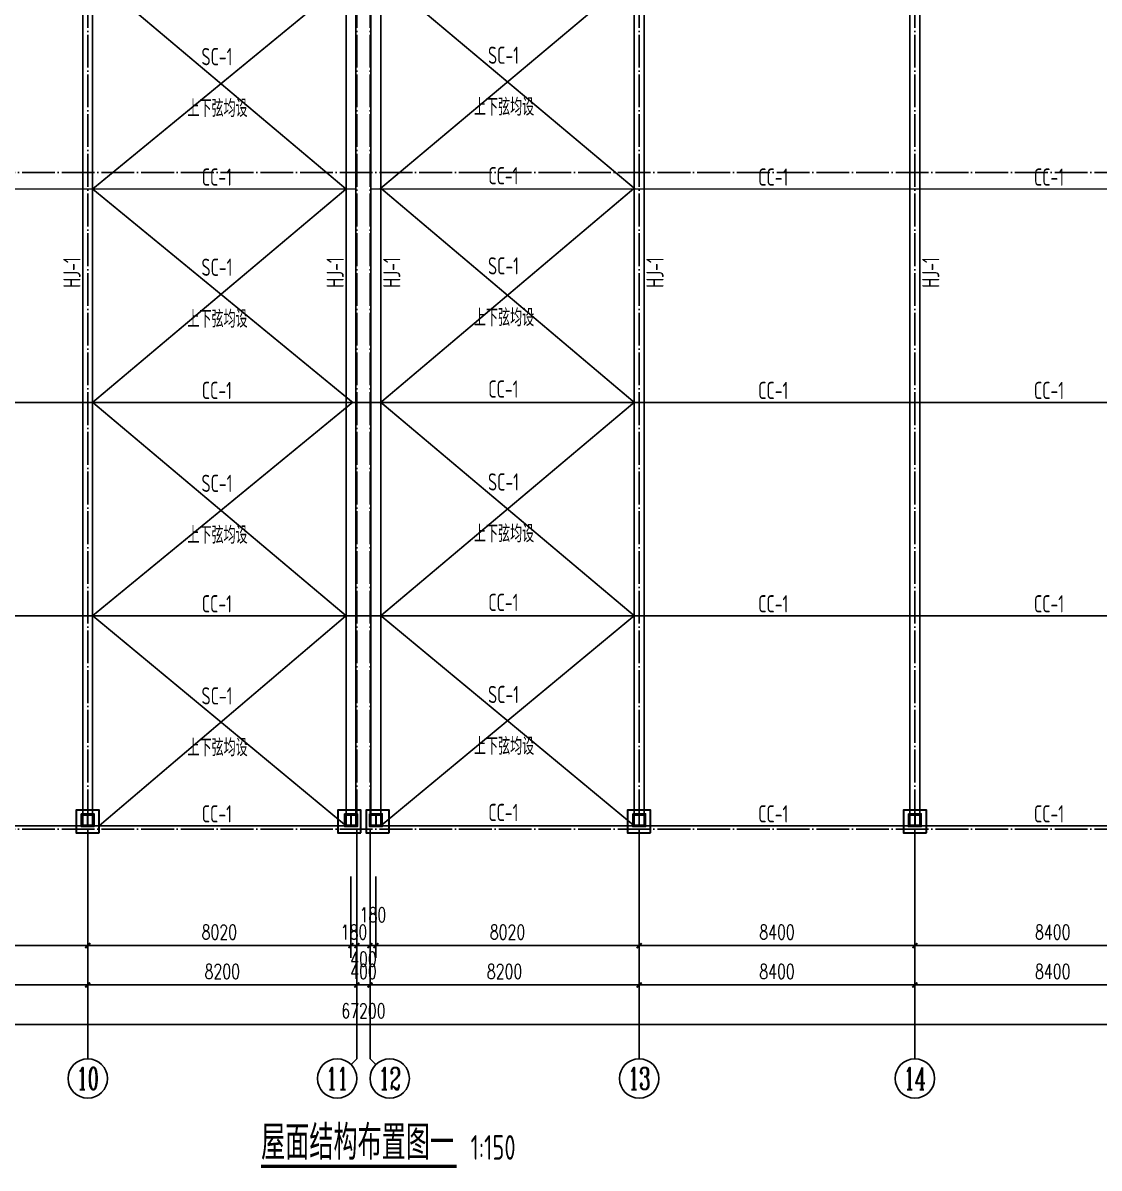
# Model space of a CAD drawing. Extents: x 712773 to 1022356, y -298958 to 209542.
# Drawn here: x 773348 to 806136, y -122525 to -87635 of the extents above; entities that cross this region are included whole.
import ezdxf
from ezdxf.enums import TextEntityAlignment as Align

# ---------------------------------------------------------------- set-up
doc = ezdxf.new("R2010")
doc.units = 0
doc.header["$LTSCALE"] = 500
doc.header["$MEASUREMENT"] = 0
doc.linetypes.add('DOTE', pattern=[2.42, 2, -0.2, 0.02, -0.2])
doc.layers.get('0').update_dxf_attribs({"linetype": 'CONTINUOUS'})
doc.layers.get('DEFPOINTS').update_dxf_attribs({"linetype": 'CONTINUOUS'})
doc.layers.add('0S-柱-线', color=50, linetype='CONTINUOUS', lineweight=30)
for name, color, linetype in [('2001', 4, 'CONTINUOUS'), ('AXIS', 3, 'CONTINUOUS'), ('AXIS_TEXT', 7, 'CONTINUOUS'), ('CAMERA', 6, 'CONTINUOUS'), ('DIM_SYMB', 3, 'CONTINUOUS'), ('DOTE', 1, 'DOTE'), ('PUB_TEXT', 7, 'CONTINUOUS'), ('梁柱', 4, 'CONTINUOUS'), ('钢架', 7, 'CONTINUOUS')]:
    doc.layers.add(name, color=color, linetype=linetype)
doc.styles.add('_TCH_AXIS', font='COMPLEX', dxfattribs={"bigfont": 'GBCBIG'})
doc.styles.add('_TCH_DIM_T3', font='SIMPLEX', dxfattribs={"width": 0.705882, "bigfont": 'GBCBIG'})
doc.styles.add('COMPLEX', font='COMPLEX')
doc.styles.add('TSSD_Rein', font='tssdeng.shx', dxfattribs={"width": 0.7, "bigfont": 'hztxt.shx'})
doc.dimstyles.new('_TCH_ARCH&&150', dxfattribs={"dimtxt": 446.25, "dimasz": 150, "dimexe": 375, "dimexo": 450, "dimgap": 189.375, "dimtad": 1, "dimdec": 0, "dimzin": 0, "dimdsep": 46, "dimtxsty": '_TCH_DIM_T3', "dimblk": 'ARCHTICK', "dimcen": 0.09, "dimclrt": 7, "dimazin": 2, "dimtfac": 1, "dimtdec": 0, "dimtix": 1, "dimtmove": 2, "dimatfit": 3, "dimfxl": 0, "dimtolj": 1, "dimtzin": 0, "dimarcsym": 0})

# ---------------------------------------------------------------- blocks, each defined once
blk = doc.blocks.new('esrtggheghghsgehrbe')
for points in [[(775128, -111731), (775518, -111731), (775518, -112121), (775128, -112121)], [(783148, -111731), (783538, -111731), (783538, -112121), (783148, -112121)], [(783908, -111731), (784298, -111731), (784298, -112121), (783908, -112121)], [(791928, -111731), (792318, -111731), (792318, -112121), (791928, -112121)], [(800328, -111731), (800718, -111731), (800718, -112121), (800328, -112121)]]:
    blk.add_lwpolyline(points, close=True)
at = {"layer": '梁柱'}
for p, q in [((775198, -111756), (775448, -111756)), ((775198, -111770), (775198, -111756)), ((775198, -111770), (775448, -111770)), ((775319, -112082), (775319, -111770)), ((775328, -112082), (775328, -111770)), ((775448, -111756), (775448, -111770)), ((783218, -111756), (783468, -111756)), ((783218, -111770), (783218, -111756)), ((783218, -111770), (783468, -111770)), ((783339, -112082), (783339, -111770)), ((783348, -112082), (783348, -111770)), ((783468, -111756), (783468, -111770)), ((783978, -111756), (784228, -111756)), ((783978, -111770), (783978, -111756)), ((783978, -111770), (784228, -111770)), ((784099, -112082), (784099, -111770)), ((784108, -112082), (784108, -111770)), ((784228, -111756), (784228, -111770)), ((791998, -111756), (792248, -111756)), ((791998, -111770), (791998, -111756)), ((791998, -111770), (792248, -111770)), ((792119, -112082), (792119, -111770)), ((792128, -112082), (792128, -111770)), ((792248, -111756), (792248, -111770)), ((800398, -111756), (800648, -111756)), ((800398, -111770), (800398, -111756)), ((800398, -111770), (800648, -111770)), ((800519, -112082), (800519, -111770)), ((800528, -112082), (800528, -111770)), ((800648, -111756), (800648, -111770)), ((775448, -112082), (775198, -112082)), ((775198, -112096), (775198, -112082)), ((775448, -112096), (775198, -112096)), ((775448, -112082), (775448, -112096)), ((783468, -112082), (783218, -112082)), ((783218, -112096), (783218, -112082)), ((783468, -112096), (783218, -112096)), ((783468, -112082), (783468, -112096)), ((784228, -112082), (783978, -112082)), ((783978, -112096), (783978, -112082)), ((784228, -112096), (783978, -112096)), ((784228, -112082), (784228, -112096)), ((792248, -112082), (791998, -112082)), ((791998, -112096), (791998, -112082)), ((792248, -112096), (791998, -112096)), ((792248, -112082), (792248, -112096)), ((800648, -112082), (800398, -112082)), ((800398, -112096), (800398, -112082)), ((800648, -112096), (800398, -112096)), ((800648, -112082), (800648, -112096))]:
    blk.add_line(p, q, dxfattribs=at)
blk = doc.blocks.new('_ArchTick')
at = {"color": 0, "linetype": 'ByBlock', "const_width": 0.4}
blk.add_lwpolyline([(-0.5, -0.5), (0.5, 0.5)], dxfattribs=at)
blk = doc.blocks.new('*D68')
at = {"layer": 'AXIS', "color": 0, "lineweight": -2, "transparency": 16777216}
for p, q in [((750123, -113646), (750123, -118521)), ((817323, -113646), (817323, -118521)), ((750123, -118146), (817323, -118146))]:
    blk.add_line(p, q, dxfattribs=at)
at = {"layer": 'DEFPOINTS', "color": 0, "transparency": 16777216}
for p in [(750123, -113196), (817323, -113196), (817323, -118146)]:
    blk.add_point(p, dxfattribs=at)
at = {"layer": 'AXIS', "color": 0, "lineweight": -2, "transparency": 16777216, "xscale": 150, "yscale": 150, "zscale": 150, "rotation": 180}
blk.add_blockref('_ArchTick', (750123, -118146), dxfattribs=at)
at = {"layer": 'AXIS', "color": 0, "lineweight": -2, "transparency": 16777216, "xscale": 150, "yscale": 150, "zscale": 150}
blk.add_blockref('_ArchTick', (817323, -118146), dxfattribs=at)
at = {"layer": 'AXIS', "color": 7, "transparency": 16777216, "insert": (783723, -117733), "char_height": 446.2, "attachment_point": 5, "style": '_TCH_DIM_T3'}
blk.add_mtext('\\A1;67200', dxfattribs=at)
blk = doc.blocks.new('*D71')
at = {"layer": 'AXIS', "color": 0, "lineweight": -2, "transparency": 16777216}
for p, q in [((766923, -113646), (766923, -117321)), ((775323, -113646), (775323, -117321)), ((766923, -116946), (775323, -116946))]:
    blk.add_line(p, q, dxfattribs=at)
at = {"layer": 'DEFPOINTS', "color": 0, "transparency": 16777216}
for p in [(766923, -113196), (775323, -113196), (775323, -116946)]:
    blk.add_point(p, dxfattribs=at)
at = {"layer": 'AXIS', "color": 0, "lineweight": -2, "transparency": 16777216, "xscale": 150, "yscale": 150, "zscale": 150, "rotation": 180}
blk.add_blockref('_ArchTick', (766923, -116946), dxfattribs=at)
at = {"layer": 'AXIS', "color": 0, "lineweight": -2, "transparency": 16777216, "xscale": 150, "yscale": 150, "zscale": 150}
blk.add_blockref('_ArchTick', (775323, -116946), dxfattribs=at)
at = {"layer": 'AXIS', "color": 7, "transparency": 16777216, "insert": (771123, -116533), "char_height": 446.2, "attachment_point": 5, "style": '_TCH_DIM_T3'}
blk.add_mtext('\\A1;8400', dxfattribs=at)
blk = doc.blocks.new('*D72')
at = {"layer": 'AXIS', "color": 0, "lineweight": -2, "transparency": 16777216}
for p, q in [((775323, -113646), (775323, -117321)), ((783523, -113646), (783523, -117321)), ((775323, -116946), (783523, -116946))]:
    blk.add_line(p, q, dxfattribs=at)
at = {"layer": 'DEFPOINTS', "color": 0, "transparency": 16777216}
for p in [(775323, -113196), (783523, -113196), (783523, -116946)]:
    blk.add_point(p, dxfattribs=at)
at = {"layer": 'AXIS', "color": 0, "lineweight": -2, "transparency": 16777216, "xscale": 150, "yscale": 150, "zscale": 150, "rotation": 180}
blk.add_blockref('_ArchTick', (775323, -116946), dxfattribs=at)
at = {"layer": 'AXIS', "color": 0, "lineweight": -2, "transparency": 16777216, "xscale": 150, "yscale": 150, "zscale": 150}
blk.add_blockref('_ArchTick', (783523, -116946), dxfattribs=at)
at = {"layer": 'AXIS', "color": 7, "transparency": 16777216, "insert": (779423, -116533), "char_height": 446.2, "attachment_point": 5, "style": '_TCH_DIM_T3'}
blk.add_mtext('\\A1;8200', dxfattribs=at)
blk = doc.blocks.new('*D73')
at = {"layer": 'AXIS', "color": 0, "lineweight": -2, "transparency": 16777216}
for p, q in [((783523, -113646), (783523, -117321)), ((783923, -113646), (783923, -117321)), ((783523, -116946), (783373, -116946)), ((783523, -116946), (783923, -116946)), ((783923, -116946), (784073, -116946))]:
    blk.add_line(p, q, dxfattribs=at)
at = {"layer": 'DEFPOINTS', "color": 0, "transparency": 16777216}
for p in [(783523, -113196), (783923, -113196), (783923, -116946)]:
    blk.add_point(p, dxfattribs=at)
at = {"layer": 'AXIS', "color": 0, "lineweight": -2, "transparency": 16777216, "xscale": 150, "yscale": 150, "zscale": 150}
blk.add_blockref('_ArchTick', (783523, -116946), dxfattribs=at)
at = {"layer": 'AXIS', "color": 0, "lineweight": -2, "transparency": 16777216, "xscale": 150, "yscale": 150, "zscale": 150, "rotation": 180}
blk.add_blockref('_ArchTick', (783923, -116946), dxfattribs=at)
at = {"layer": 'AXIS', "color": 7, "transparency": 16777216, "insert": (783723, -116533), "char_height": 446.2, "attachment_point": 5, "style": '_TCH_DIM_T3'}
blk.add_mtext('\\A1;400', dxfattribs=at)
blk = doc.blocks.new('*D74')
at = {"layer": 'AXIS', "color": 0, "lineweight": -2, "transparency": 16777216}
for p, q in [((783923, -113646), (783923, -117321)), ((792123, -113646), (792123, -117321)), ((783923, -116946), (792123, -116946))]:
    blk.add_line(p, q, dxfattribs=at)
at = {"layer": 'DEFPOINTS', "color": 0, "transparency": 16777216}
for p in [(783923, -113196), (792123, -113196), (792123, -116946)]:
    blk.add_point(p, dxfattribs=at)
at = {"layer": 'AXIS', "color": 0, "lineweight": -2, "transparency": 16777216, "xscale": 150, "yscale": 150, "zscale": 150, "rotation": 180}
blk.add_blockref('_ArchTick', (783923, -116946), dxfattribs=at)
at = {"layer": 'AXIS', "color": 0, "lineweight": -2, "transparency": 16777216, "xscale": 150, "yscale": 150, "zscale": 150}
blk.add_blockref('_ArchTick', (792123, -116946), dxfattribs=at)
at = {"layer": 'AXIS', "color": 7, "transparency": 16777216, "insert": (788023, -116533), "char_height": 446.2, "attachment_point": 5, "style": '_TCH_DIM_T3'}
blk.add_mtext('\\A1;8200', dxfattribs=at)
blk = doc.blocks.new('*D75')
at = {"layer": 'AXIS', "color": 0, "lineweight": -2, "transparency": 16777216}
for p, q in [((792123, -113646), (792123, -117321)), ((800523, -113646), (800523, -117321)), ((792123, -116946), (800523, -116946))]:
    blk.add_line(p, q, dxfattribs=at)
at = {"layer": 'DEFPOINTS', "color": 0, "transparency": 16777216}
for p in [(792123, -113196), (800523, -113196), (800523, -116946)]:
    blk.add_point(p, dxfattribs=at)
at = {"layer": 'AXIS', "color": 0, "lineweight": -2, "transparency": 16777216, "xscale": 150, "yscale": 150, "zscale": 150, "rotation": 180}
blk.add_blockref('_ArchTick', (792123, -116946), dxfattribs=at)
at = {"layer": 'AXIS', "color": 0, "lineweight": -2, "transparency": 16777216, "xscale": 150, "yscale": 150, "zscale": 150}
blk.add_blockref('_ArchTick', (800523, -116946), dxfattribs=at)
at = {"layer": 'AXIS', "color": 7, "transparency": 16777216, "insert": (796323, -116533), "char_height": 446.2, "attachment_point": 5, "style": '_TCH_DIM_T3'}
blk.add_mtext('\\A1;8400', dxfattribs=at)
blk = doc.blocks.new('*D76')
at = {"layer": 'AXIS', "color": 0, "lineweight": -2, "transparency": 16777216}
for p, q in [((800523, -113646), (800523, -117321)), ((808923, -113646), (808923, -117321)), ((800523, -116946), (808923, -116946))]:
    blk.add_line(p, q, dxfattribs=at)
at = {"layer": 'DEFPOINTS', "color": 0, "transparency": 16777216}
for p in [(800523, -113196), (808923, -113196), (808923, -116946)]:
    blk.add_point(p, dxfattribs=at)
at = {"layer": 'AXIS', "color": 0, "lineweight": -2, "transparency": 16777216, "xscale": 150, "yscale": 150, "zscale": 150, "rotation": 180}
blk.add_blockref('_ArchTick', (800523, -116946), dxfattribs=at)
at = {"layer": 'AXIS', "color": 0, "lineweight": -2, "transparency": 16777216, "xscale": 150, "yscale": 150, "zscale": 150}
blk.add_blockref('_ArchTick', (808923, -116946), dxfattribs=at)
at = {"layer": 'AXIS', "color": 7, "transparency": 16777216, "insert": (804723, -116533), "char_height": 446.2, "attachment_point": 5, "style": '_TCH_DIM_T3'}
blk.add_mtext('\\A1;8400', dxfattribs=at)
blk = doc.blocks.new('*D149')
at = {"layer": 'AXIS', "color": 0, "lineweight": -2, "transparency": 16777216}
for p, q in [((766923, -113646), (766923, -116121)), ((775323, -113646), (775323, -116121)), ((766923, -115746), (775323, -115746))]:
    blk.add_line(p, q, dxfattribs=at)
at = {"layer": 'DEFPOINTS', "color": 0, "transparency": 16777216}
for p in [(766923, -113196), (775323, -113196), (775323, -115746)]:
    blk.add_point(p, dxfattribs=at)
at = {"layer": 'AXIS', "color": 0, "lineweight": -2, "transparency": 16777216, "xscale": 150, "yscale": 150, "zscale": 150, "rotation": 180}
blk.add_blockref('_ArchTick', (766923, -115746), dxfattribs=at)
at = {"layer": 'AXIS', "color": 0, "lineweight": -2, "transparency": 16777216, "xscale": 150, "yscale": 150, "zscale": 150}
blk.add_blockref('_ArchTick', (775323, -115746), dxfattribs=at)
at = {"layer": 'AXIS', "color": 7, "transparency": 16777216, "insert": (771123, -115333), "char_height": 446.2, "attachment_point": 5, "style": '_TCH_DIM_T3'}
blk.add_mtext('\\A1;8400', dxfattribs=at)
blk = doc.blocks.new('*D150')
at = {"layer": 'AXIS', "color": 0, "lineweight": -2, "transparency": 16777216}
for p, q in [((775323, -113646), (775323, -116121)), ((783343, -113646), (783343, -116121)), ((775323, -115746), (783343, -115746))]:
    blk.add_line(p, q, dxfattribs=at)
at = {"layer": 'DEFPOINTS', "color": 0, "transparency": 16777216}
for p in [(775323, -113196), (783343, -113196), (783343, -115746)]:
    blk.add_point(p, dxfattribs=at)
at = {"layer": 'AXIS', "color": 0, "lineweight": -2, "transparency": 16777216, "xscale": 150, "yscale": 150, "zscale": 150, "rotation": 180}
blk.add_blockref('_ArchTick', (775323, -115746), dxfattribs=at)
at = {"layer": 'AXIS', "color": 0, "lineweight": -2, "transparency": 16777216, "xscale": 150, "yscale": 150, "zscale": 150}
blk.add_blockref('_ArchTick', (783343, -115746), dxfattribs=at)
at = {"layer": 'AXIS', "color": 7, "transparency": 16777216, "insert": (779333, -115333), "char_height": 446.2, "attachment_point": 5, "style": '_TCH_DIM_T3'}
blk.add_mtext('\\A1;8020', dxfattribs=at)
blk = doc.blocks.new('*D151')
at = {"layer": 'AXIS', "color": 0, "lineweight": -2, "transparency": 16777216}
for p, q in [((783343, -113646), (783343, -116121)), ((783523, -113646), (783523, -116121)), ((783343, -115746), (783193, -115746)), ((783343, -115746), (783523, -115746)), ((783523, -115746), (783673, -115746))]:
    blk.add_line(p, q, dxfattribs=at)
at = {"layer": 'DEFPOINTS', "color": 0, "transparency": 16777216}
for p in [(783343, -113196), (783523, -113196), (783523, -115746)]:
    blk.add_point(p, dxfattribs=at)
at = {"layer": 'AXIS', "color": 0, "lineweight": -2, "transparency": 16777216, "xscale": 150, "yscale": 150, "zscale": 150}
blk.add_blockref('_ArchTick', (783343, -115746), dxfattribs=at)
at = {"layer": 'AXIS', "color": 0, "lineweight": -2, "transparency": 16777216, "xscale": 150, "yscale": 150, "zscale": 150, "rotation": 180}
blk.add_blockref('_ArchTick', (783523, -115746), dxfattribs=at)
at = {"layer": 'AXIS', "color": 7, "transparency": 16777216, "insert": (783433, -115333), "char_height": 446.2, "attachment_point": 5, "style": '_TCH_DIM_T3'}
blk.add_mtext('\\A1;180', dxfattribs=at)
blk = doc.blocks.new('*D152')
at = {"layer": 'AXIS', "color": 0, "lineweight": -2, "transparency": 16777216}
for p, q in [((783523, -113646), (783523, -116121)), ((783923, -113646), (783923, -116121)), ((783523, -115746), (783923, -115746))]:
    blk.add_line(p, q, dxfattribs=at)
at = {"layer": 'DEFPOINTS', "color": 0, "transparency": 16777216}
for p in [(783523, -113196), (783923, -113196), (783923, -115746)]:
    blk.add_point(p, dxfattribs=at)
at = {"layer": 'AXIS', "color": 0, "lineweight": -2, "transparency": 16777216, "xscale": 150, "yscale": 150, "zscale": 150, "rotation": 180}
blk.add_blockref('_ArchTick', (783523, -115746), dxfattribs=at)
at = {"layer": 'AXIS', "color": 0, "lineweight": -2, "transparency": 16777216, "xscale": 150, "yscale": 150, "zscale": 150}
blk.add_blockref('_ArchTick', (783923, -115746), dxfattribs=at)
at = {"layer": 'AXIS', "color": 7, "transparency": 16777216, "insert": (783723, -116158), "char_height": 446.2, "attachment_point": 5, "style": '_TCH_DIM_T3'}
blk.add_mtext('\\A1;400', dxfattribs=at)
blk = doc.blocks.new('*D153')
at = {"layer": 'AXIS', "color": 0, "lineweight": -2, "transparency": 16777216}
for p, q in [((783923, -113646), (783923, -116121)), ((784103, -113646), (784103, -116121)), ((783923, -115746), (783773, -115746)), ((783923, -115746), (784103, -115746)), ((784103, -115746), (784253, -115746))]:
    blk.add_line(p, q, dxfattribs=at)
at = {"layer": 'DEFPOINTS', "color": 0, "transparency": 16777216}
for p in [(783923, -113196), (784103, -113196), (784103, -115746)]:
    blk.add_point(p, dxfattribs=at)
at = {"layer": 'AXIS', "color": 0, "lineweight": -2, "transparency": 16777216, "xscale": 150, "yscale": 150, "zscale": 150}
blk.add_blockref('_ArchTick', (783923, -115746), dxfattribs=at)
at = {"layer": 'AXIS', "color": 0, "lineweight": -2, "transparency": 16777216, "xscale": 150, "yscale": 150, "zscale": 150, "rotation": 180}
blk.add_blockref('_ArchTick', (784103, -115746), dxfattribs=at)
at = {"layer": 'AXIS', "color": 7, "transparency": 16777216, "insert": (784013, -114808), "char_height": 446.2, "attachment_point": 5, "style": '_TCH_DIM_T3'}
blk.add_mtext('\\A1;180', dxfattribs=at)
blk = doc.blocks.new('*D154')
at = {"layer": 'AXIS', "color": 0, "lineweight": -2, "transparency": 16777216}
for p, q in [((784103, -113646), (784103, -116121)), ((792123, -113646), (792123, -116121)), ((784103, -115746), (792123, -115746))]:
    blk.add_line(p, q, dxfattribs=at)
at = {"layer": 'DEFPOINTS', "color": 0, "transparency": 16777216}
for p in [(784103, -113196), (792123, -113196), (792123, -115746)]:
    blk.add_point(p, dxfattribs=at)
at = {"layer": 'AXIS', "color": 0, "lineweight": -2, "transparency": 16777216, "xscale": 150, "yscale": 150, "zscale": 150, "rotation": 180}
blk.add_blockref('_ArchTick', (784103, -115746), dxfattribs=at)
at = {"layer": 'AXIS', "color": 0, "lineweight": -2, "transparency": 16777216, "xscale": 150, "yscale": 150, "zscale": 150}
blk.add_blockref('_ArchTick', (792123, -115746), dxfattribs=at)
at = {"layer": 'AXIS', "color": 7, "transparency": 16777216, "insert": (788113, -115333), "char_height": 446.2, "attachment_point": 5, "style": '_TCH_DIM_T3'}
blk.add_mtext('\\A1;8020', dxfattribs=at)
blk = doc.blocks.new('*D155')
at = {"layer": 'AXIS', "color": 0, "lineweight": -2, "transparency": 16777216}
for p, q in [((792123, -113646), (792123, -116121)), ((800523, -113646), (800523, -116121)), ((792123, -115746), (800523, -115746))]:
    blk.add_line(p, q, dxfattribs=at)
at = {"layer": 'DEFPOINTS', "color": 0, "transparency": 16777216}
for p in [(792123, -113196), (800523, -113196), (800523, -115746)]:
    blk.add_point(p, dxfattribs=at)
at = {"layer": 'AXIS', "color": 0, "lineweight": -2, "transparency": 16777216, "xscale": 150, "yscale": 150, "zscale": 150, "rotation": 180}
blk.add_blockref('_ArchTick', (792123, -115746), dxfattribs=at)
at = {"layer": 'AXIS', "color": 0, "lineweight": -2, "transparency": 16777216, "xscale": 150, "yscale": 150, "zscale": 150}
blk.add_blockref('_ArchTick', (800523, -115746), dxfattribs=at)
at = {"layer": 'AXIS', "color": 7, "transparency": 16777216, "insert": (796323, -115333), "char_height": 446.2, "attachment_point": 5, "style": '_TCH_DIM_T3'}
blk.add_mtext('\\A1;8400', dxfattribs=at)
blk = doc.blocks.new('*D156')
at = {"layer": 'AXIS', "color": 0, "lineweight": -2, "transparency": 16777216}
for p, q in [((800523, -113646), (800523, -116121)), ((808923, -113646), (808923, -116121)), ((800523, -115746), (808923, -115746))]:
    blk.add_line(p, q, dxfattribs=at)
at = {"layer": 'DEFPOINTS', "color": 0, "transparency": 16777216}
for p in [(800523, -113196), (808923, -113196), (808923, -115746)]:
    blk.add_point(p, dxfattribs=at)
at = {"layer": 'AXIS', "color": 0, "lineweight": -2, "transparency": 16777216, "xscale": 150, "yscale": 150, "zscale": 150, "rotation": 180}
blk.add_blockref('_ArchTick', (800523, -115746), dxfattribs=at)
at = {"layer": 'AXIS', "color": 0, "lineweight": -2, "transparency": 16777216, "xscale": 150, "yscale": 150, "zscale": 150}
blk.add_blockref('_ArchTick', (808923, -115746), dxfattribs=at)
at = {"layer": 'AXIS', "color": 7, "transparency": 16777216, "insert": (804723, -115333), "char_height": 446.2, "attachment_point": 5, "style": '_TCH_DIM_T3'}
blk.add_mtext('\\A1;8400', dxfattribs=at)
blk = doc.blocks.new('_AXISO')
blk.add_circle((0, 0), 0.5)
at = {"layer": 'AXIS_TEXT', "style": 'COMPLEX', "width": 1.302083}
blk.add_attdef('A', text='', height=0.56, dxfattribs=at).set_placement((-0.25, -0.28), (0.25, -0.28), align=Align.FIT)

msp = doc.modelspace()

# ---------------------------------------------------------------- linework, layer by layer
at = {"color": 5, "const_width": 50}
for points in [[(750493, -92695.5), (783493, -92695.5)], [(783953, -92695.5), (817078, -92695.5)], [(750493, -99195.5), (783493, -99195.5)], [(783953, -99195.5), (817078, -99195.5)], [(750493, -105695.5), (783493, -105695.5)], [(783953, -105695.5), (817078, -105695.5)], [(750493, -112095.5), (783493, -112095.5)], [(783953, -112095.5), (817078, -112095.5)]]:
    msp.add_lwpolyline(points, dxfattribs=at)
at = {"layer": '0S-柱-线'}
for points in [[(775673, -112315.5), (775673, -111615.5), (774973, -111615.5), (774973, -112315.5)], [(783643, -112315.5), (783643, -111615.5), (782943, -111615.5), (782943, -112315.5)], [(784503, -112315.5), (784503, -111615.5), (783803, -111615.5), (783803, -112315.5)], [(792473, -112315.5), (792473, -111615.5), (791773, -111615.5), (791773, -112315.5)], [(800873, -112315.5), (800873, -111615.5), (800173, -111615.5), (800173, -112315.5)]]:
    msp.add_lwpolyline(points, close=True, dxfattribs=at)
at = {"layer": '2001'}
for points in [[(775473, -112095.5), (775173, -112095.5), (775173, -73115.5), (775473, -73115.5)], [(783493, -112095.5), (783193, -112095.5), (783193, -73115.5), (783493, -73115.5)], [(783953, -112095.5), (784253, -112095.5), (784253, -73115.5), (783953, -73115.5)], [(791973, -112095.5), (792273, -112095.5), (792273, -73115.5), (791973, -73115.5)], [(800373, -112095.5), (800673, -112095.5), (800673, -73115.5), (800373, -73115.5)]]:
    msp.add_lwpolyline(points, close=True, dxfattribs=at)
at = {"layer": 'AXIS'}
for p, q in [((775323, -113195.5), (775323, -119195.5)), ((783523, -113195.5), (783523, -119195.5)), ((783923, -113195.5), (783923, -119195.5)), ((792123, -113195.5), (792123, -119195.5)), ((800523, -113195.5), (800523, -119195.5)), ((783347.3, -119371.3), (783523, -119195.5)), ((784098.8, -119371.3), (783923, -119195.5))]:
    msp.add_line(p, q, dxfattribs=at)
at = {"layer": 'CAMERA', "const_width": 50}
for points in [[(783393, -73115.5), (775473, -79695.5), (783393, -86195.5), (775473, -92695.5), (783393, -99195.5), (775473, -105695.5), (783193, -112095.5)], [(775473, -73115.5), (783193, -79695.5), (775473, -86195.5), (783193, -92695.5), (775473, -99195.5), (783193, -105695.5), (775673, -112095.5)], [(791973, -73115.5), (784253, -79695.5), (791973, -86195.5), (784253, -92670.5), (791973, -99195.5), (784253, -105695.5), (791973, -112095.5)], [(784253, -73115.5), (791973, -79695.5), (784253, -86195.5), (791973, -92670.5), (784253, -99195.5), (791973, -105695.5), (784253, -112095.5)]]:
    msp.add_lwpolyline(points, dxfattribs=at)
at = {"layer": 'DIM_SYMB', "const_width": 105}
msp.add_lwpolyline([(780604.4, -122472.4), (786567.1, -122472.4)], dxfattribs=at)
at = {"layer": 'DOTE'}
for p, q in [((775323, -113195.5), (775323, -72195.5)), ((783523, -113195.5), (783523, -72195.5)), ((783923, -113195.5), (783923, -72195.5)), ((792123, -113195.5), (792123, -72195.5)), ((800523, -113195.5), (800523, -72195.5)), ((749123, -92195.5), (818323, -92195.5)), ((749123, -99195.5), (818323, -99195.5)), ((749123, -105695.5), (818323, -105695.5)), ((749123, -112195.5), (818323, -112195.5))]:
    msp.add_line(p, q, dxfattribs=at)

# ---------------------------------------------------------------- block references
at = {"layer": 'AXIS'}
ref = msp.add_blockref('_AXISO', (775323, -119795.5), dxfattribs=dict(at, xscale=1200, yscale=1200, zscale=1200))
ref.add_attrib('A', '10', dxfattribs={"layer": 'AXIS_TEXT', "height": 678.82, "style": '_TCH_AXIS', "width": 0.905172}).set_placement((774983.6, -120134.9), (775662.4, -120134.9), align=Align.FIT)
ref = msp.add_blockref('_AXISO', (782923, -119795.5), dxfattribs=dict(at, xscale=1200, yscale=1200, zscale=1200))
ref.add_attrib('A', '11', dxfattribs={"layer": 'AXIS_TEXT', "height": 678.82, "style": '_TCH_AXIS', "width": 1.09375}).set_placement((782583.6, -120134.9), (783262.4, -120134.9), align=Align.FIT)
ref = msp.add_blockref('_AXISO', (784523, -119795.5), dxfattribs=dict(at, xscale=1200, yscale=1200, zscale=1200))
ref.add_attrib('A', '12', dxfattribs={"layer": 'AXIS_TEXT', "height": 678.82, "style": '_TCH_AXIS', "width": 0.905172}).set_placement((784183.6, -120134.9), (784862.4, -120134.9), align=Align.FIT)
ref = msp.add_blockref('_AXISO', (792123, -119795.5), dxfattribs=dict(at, xscale=1200, yscale=1200, zscale=1200))
ref.add_attrib('A', '13', dxfattribs={"layer": 'AXIS_TEXT', "height": 678.82, "style": '_TCH_AXIS', "width": 0.905172}).set_placement((791783.6, -120134.9), (792462.4, -120134.9), align=Align.FIT)
ref = msp.add_blockref('_AXISO', (800523, -119795.5), dxfattribs=dict(at, xscale=1200, yscale=1200, zscale=1200))
ref.add_attrib('A', '14', dxfattribs={"layer": 'AXIS_TEXT', "height": 678.82, "style": '_TCH_AXIS', "width": 0.846774}).set_placement((800183.6, -120134.9), (800862.4, -120134.9), align=Align.FIT)
at = {"layer": '钢架'}
msp.add_blockref('esrtggheghghsgehrbe', (0, 0), dxfattribs=at)

# ---------------------------------------------------------------- texts
at = {"layer": 'PUB_TEXT', "style": 'TSSD_Rein', "width": 0.7}
for s, height, p in [('SC-1', 525, (778788.8, -88924.9)), ('SC-1', 525, (787518.1, -88882.5)), ('上下弦均设', 525, (778359.2, -90501.1)), ('上下弦均设', 525, (787088.6, -90458.8)), ('CC-1', 525, (778797.9, -92594.9)), ('CC-1', 525, (787527.2, -92552.6)), ('CC-1', 525, (795749.4, -92594.9)), ('CC-1', 525, (804149.4, -92594.9)), ('SC-1', 525, (778788.8, -95341.8)), ('SC-1', 525, (787518.1, -95299.4)), ('上下弦均设', 525, (787088.6, -96875.7)), ('上下弦均设', 525, (778359.2, -96918)), ('CC-1', 525, (778797.9, -99094.9)), ('CC-1', 525, (787527.2, -99052.6)), ('CC-1', 525, (795749.4, -99094.9)), ('CC-1', 525, (804149.4, -99094.9)), ('SC-1', 525, (778788.8, -101924.9)), ('SC-1', 525, (787518.1, -101882.5)), ('上下弦均设', 525, (778359.2, -103501.1)), ('上下弦均设', 525, (787088.6, -103458.8)), ('CC-1', 525, (778797.9, -105594.9)), ('CC-1', 525, (787527.2, -105552.6)), ('CC-1', 525, (795749.4, -105594.9)), ('CC-1', 525, (804149.4, -105594.9)), ('SC-1', 525, (778790.1, -108400.6)), ('SC-1', 525, (787519.4, -108358.3)), ('上下弦均设', 525, (778360.5, -109976.9)), ('上下弦均设', 525, (787089.9, -109934.6)), ('CC-1', 525, (778797.9, -111994.9)), ('CC-1', 525, (787527.2, -111952.6)), ('CC-1', 525, (795749.4, -111994.9)), ('CC-1', 525, (804149.4, -111994.9)), ('屋面结构布置图一', 1050, (780604.4, -122270.7)), ('1:150', 750, (786987.1, -122270.7))]:
    msp.add_text(s, height=height, dxfattribs=at).set_placement(p)
at = {"layer": 'PUB_TEXT', "color": 6, "style": 'TSSD_Rein', "width": 0.7}
for p in [(775104.1, -95704.2), (783124.1, -95704.2), (784846.9, -95704.2), (792866.9, -95704.2), (801266.9, -95704.2)]:
    msp.add_text('HJ-1', height=525, rotation=90, dxfattribs=at).set_placement(p)

# ---------------------------------------------------------------- dimensions: what is measured, and where the dimension line sits
at = {"layer": 'AXIS'}
for p1, p2, distance, picture, middle in [((750123, -113195.5), (817323, -113195.5), -4950, '*D68', (783723, -117733)), ((766923, -113195.5), (775323, -113195.5), -3750, '*D71', (771123, -116533)), ((766923, -113195.5), (775323, -113195.5), -2550, '*D149', (771123, -115333)), ((775323, -113195.5), (783523, -113195.5), -3750, '*D72', (779423, -116533)), ((775323, -113195.5), (783343, -113195.5), -2550, '*D150', (779333, -115333)), ((783343, -113195.5), (783523, -113195.5), -2550, '*D151', (783433, -115333)), ((783523, -113195.5), (783923, -113195.5), -3750, '*D73', (783723, -116533)), ((783923, -113195.5), (792123, -113195.5), -3750, '*D74', (788023, -116533)), ((784103, -113195.5), (792123, -113195.5), -2550, '*D154', (788113, -115333)), ((792123, -113195.5), (800523, -113195.5), -3750, '*D75', (796323, -116533)), ((792123, -113195.5), (800523, -113195.5), -2550, '*D155', (796323, -115333)), ((800523, -113195.5), (808923, -113195.5), -3750, '*D76', (804723, -116533)), ((800523, -113195.5), (808923, -113195.5), -2550, '*D156', (804723, -115333))]:
    dim = msp.add_aligned_dim(p1=p1, p2=p2, distance=distance, dimstyle='_TCH_ARCH&&150', dxfattribs=at)
    dim.commit()
    dim.dimension.update_dxf_attribs({"geometry": picture, "text_midpoint": middle})
for base, p1, p2, picture, middle in [((783923, -115745.5), (783523, -113195.5), (783923, -113195.5), '*D152', (783723, -116158)), ((784103, -115745.5), (783923, -113195.5), (784103, -113195.5), '*D153', (784013, -114808))]:
    dim = msp.add_linear_dim(base=base, p1=p1, p2=p2, angle=0, dimstyle='_TCH_ARCH&&150', dxfattribs=at)
    dim.commit()
    dim.dimension.update_dxf_attribs({"geometry": picture, "text_midpoint": middle, "dimtype": 129})

doc.saveas('drawing.dxf')
